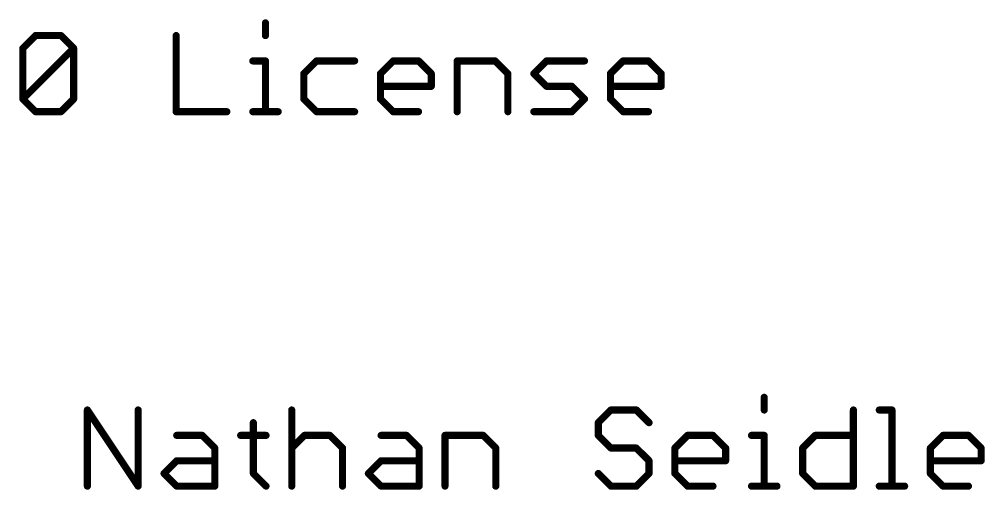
# Model space of a CAD drawing. Extents: x -12 to 102, y -12 to 69.
# Drawn here: x 81.54 to 102.17, y -11.81 to -1.76 of the extents above; entities that cross this region are included whole.
import ezdxf

# ---------------------------------------------------------------- set-up
doc = ezdxf.new("R2010")
doc.units = 0
doc.layers.add('51', color=53, linetype='CONTINUOUS')

msp = doc.modelspace()

# ---------------------------------------------------------------- linework, layer by layer
at = {"layer": '51', "const_width": 0.1524}
for points in [[(86.8003, -1.8356), (86.8003, -2.1068)], [(81.6176, -2.378), (81.8888, -2.1068)], [(81.8888, -2.1068), (82.4311, -2.1068)], [(82.4311, -2.1068), (82.7023, -2.378)], [(84.892, -2.1068), (84.892, -3.7338)], [(81.6176, -3.4626), (81.6176, -2.378)], [(81.6176, -3.4626), (82.7023, -2.378)], [(82.7023, -2.378), (82.7023, -3.4626)], [(86.5291, -2.6491), (86.8003, -2.6491)], [(86.8003, -2.6491), (86.8003, -3.7338)], [(87.8917, -2.6491), (87.6206, -2.9203)], [(88.7052, -2.6491), (87.8917, -2.6491)], [(89.2577, -2.9203), (89.5289, -2.6491)], [(89.5289, -2.6491), (90.0712, -2.6491)], [(90.0712, -2.6491), (90.3424, -2.9203)], [(90.8949, -3.7338), (90.8949, -2.6491)], [(90.8949, -2.6491), (91.7084, -2.6491)], [(91.7084, -2.6491), (91.9795, -2.9203)], [(92.532, -2.9203), (92.8032, -2.6491)], [(92.8032, -2.6491), (93.6167, -2.6491)], [(94.1692, -2.9203), (94.4403, -2.6491)], [(94.4403, -2.6491), (94.9827, -2.6491)], [(94.9827, -2.6491), (95.2538, -2.9203)], [(87.6206, -2.9203), (87.6206, -3.4626)], [(89.2577, -3.4626), (89.2577, -2.9203)], [(90.3424, -2.9203), (90.3424, -3.1915)], [(91.9795, -2.9203), (91.9795, -3.7338)], [(92.8032, -3.1915), (92.532, -2.9203)], [(94.1692, -3.4626), (94.1692, -2.9203)], [(95.2538, -2.9203), (95.2538, -3.1915)], [(90.3424, -3.1915), (89.2577, -3.1915)], [(93.3455, -3.1915), (92.8032, -3.1915)], [(93.6167, -3.4626), (93.3455, -3.1915)], [(95.2538, -3.1915), (94.1692, -3.1915)], [(81.8888, -3.7338), (81.6176, -3.4626)], [(82.7023, -3.4626), (82.4311, -3.7338)], [(87.6206, -3.4626), (87.8917, -3.7338)], [(89.5289, -3.7338), (89.2577, -3.4626)], [(93.3455, -3.7338), (93.6167, -3.4626)], [(94.4403, -3.7338), (94.1692, -3.4626)], [(82.4311, -3.7338), (81.8888, -3.7338)], [(84.892, -3.7338), (85.9766, -3.7338)], [(86.5291, -3.7338), (87.0714, -3.7338)], [(87.8917, -3.7338), (88.7052, -3.7338)], [(90.0712, -3.7338), (89.5289, -3.7338)], [(92.532, -3.7338), (93.3455, -3.7338)], [(94.9827, -3.7338), (94.4403, -3.7338)], [(97.4554, -9.8366), (97.4554, -10.1078)], [(82.9956, -11.7348), (82.9956, -10.1078)], [(82.9956, -10.1078), (84.0802, -11.7348)], [(84.0802, -11.7348), (84.0802, -10.1078)], [(87.3613, -10.1078), (87.3613, -11.7348)], [(94.1811, -10.1078), (93.9099, -10.379)], [(94.7234, -10.1078), (94.1811, -10.1078)], [(94.9946, -10.379), (94.7234, -10.1078)], [(99.3603, -10.1078), (99.3603, -11.7348)], [(99.9128, -10.1078), (100.184, -10.1078)], [(100.184, -10.1078), (100.184, -11.7348)], [(86.541, -10.379), (86.541, -11.4636)], [(93.9099, -10.379), (93.9099, -10.6501)], [(84.9039, -10.6501), (85.4462, -10.6501)], [(85.4462, -10.6501), (85.7174, -10.9213)], [(86.2699, -10.6501), (86.8122, -10.6501)], [(87.3613, -10.9213), (87.6325, -10.6501)], [(87.6325, -10.6501), (88.1748, -10.6501)], [(88.1748, -10.6501), (88.446, -10.9213)], [(89.2696, -10.6501), (89.812, -10.6501)], [(89.812, -10.6501), (90.0831, -10.9213)], [(90.6356, -11.7348), (90.6356, -10.6501)], [(90.6356, -10.6501), (91.4491, -10.6501)], [(91.4491, -10.6501), (91.7203, -10.9213)], [(93.9099, -10.6501), (94.1811, -10.9213)], [(95.5471, -10.9213), (95.8183, -10.6501)], [(95.8183, -10.6501), (96.3606, -10.6501)], [(96.3606, -10.6501), (96.6318, -10.9213)], [(97.1842, -10.6501), (97.4554, -10.6501)], [(97.4554, -10.6501), (97.4554, -11.7348)], [(98.2757, -10.9213), (98.5468, -10.6501)], [(98.5468, -10.6501), (99.3603, -10.6501)], [(101.0043, -10.9213), (101.2754, -10.6501)], [(101.2754, -10.6501), (101.8178, -10.6501)], [(101.8178, -10.6501), (102.0889, -10.9213)], [(85.7174, -10.9213), (85.7174, -11.7348)], [(88.446, -10.9213), (88.446, -11.7348)], [(90.0831, -10.9213), (90.0831, -11.7348)], [(91.7203, -10.9213), (91.7203, -11.7348)], [(94.1811, -10.9213), (94.7234, -10.9213)], [(94.7234, -10.9213), (94.9946, -11.1925)], [(95.5471, -11.4636), (95.5471, -10.9213)], [(96.6318, -10.9213), (96.6318, -11.1925)], [(98.2757, -11.4636), (98.2757, -10.9213)], [(101.0043, -11.4636), (101.0043, -10.9213)], [(102.0889, -10.9213), (102.0889, -11.1925)], [(84.6327, -11.4636), (84.9039, -11.1925)], [(84.9039, -11.1925), (85.7174, -11.1925)], [(88.9985, -11.4636), (89.2696, -11.1925)], [(89.2696, -11.1925), (90.0831, -11.1925)], [(94.9946, -11.1925), (94.9946, -11.4636)], [(96.6318, -11.1925), (95.5471, -11.1925)], [(102.0889, -11.1925), (101.0043, -11.1925)], [(84.9039, -11.7348), (84.6327, -11.4636)], [(86.541, -11.4636), (86.8122, -11.7348)], [(89.2696, -11.7348), (88.9985, -11.4636)], [(94.1811, -11.7348), (93.9099, -11.4636)], [(94.9946, -11.4636), (94.7234, -11.7348)], [(95.8183, -11.7348), (95.5471, -11.4636)], [(98.5468, -11.7348), (98.2757, -11.4636)], [(101.2754, -11.7348), (101.0043, -11.4636)], [(85.7174, -11.7348), (84.9039, -11.7348)], [(90.0831, -11.7348), (89.2696, -11.7348)], [(94.7234, -11.7348), (94.1811, -11.7348)], [(96.3606, -11.7348), (95.8183, -11.7348)], [(97.1842, -11.7348), (97.7266, -11.7348)], [(99.3603, -11.7348), (98.5468, -11.7348)], [(99.9128, -11.7348), (100.4552, -11.7348)], [(101.8178, -11.7348), (101.2754, -11.7348)]]:
    msp.add_lwpolyline(points, dxfattribs=at)
at = {"layer": '51', "const_width": 0.0762}
for points in [[(86.8384, -1.8356, 1), (86.7622, -1.8356)], [(81.8888, -2.0687, 1), (81.8888, -2.1449)], [(81.9158, -2.1338, 1), (81.8619, -2.0799)], [(82.4581, -2.0799, 1), (82.4042, -2.1338)], [(82.4311, -2.1449, 1), (82.4311, -2.0687)], [(84.9301, -2.1068, 1), (84.8539, -2.1068)], [(86.7622, -2.1068, 1), (86.8384, -2.1068)], [(81.6557, -2.378, 1), (81.5795, -2.378)], [(81.5907, -2.351, 1), (81.6446, -2.4049)], [(82.7404, -2.378, 1), (82.6642, -2.378)], [(82.7293, -2.4049, 1), (82.6754, -2.351)], [(82.6754, -2.4049, 1), (82.7292, -2.351)], [(86.5291, -2.611, 1), (86.5291, -2.6872)], [(86.8384, -2.6491, 1), (86.7622, -2.6491)], [(86.8003, -2.6872, 1), (86.8003, -2.611)], [(87.8917, -2.611, 1), (87.8917, -2.6872)], [(87.9187, -2.6761, 1), (87.8648, -2.6222)], [(88.7052, -2.6872, 1), (88.7052, -2.611)], [(89.5289, -2.611, 1), (89.5289, -2.6872)], [(89.5558, -2.6761, 1), (89.5019, -2.6222)], [(90.0981, -2.6222, 1), (90.0443, -2.6761)], [(90.0712, -2.6872, 1), (90.0712, -2.611)], [(90.933, -2.6491, 1), (90.8568, -2.6491)], [(90.8949, -2.611, 1), (90.8949, -2.6872)], [(91.7353, -2.6222, 1), (91.6814, -2.6761)], [(91.7084, -2.6872, 1), (91.7084, -2.611)], [(92.8032, -2.611, 1), (92.8032, -2.6872)], [(92.8301, -2.6761, 1), (92.7762, -2.6222)], [(93.6167, -2.6872, 1), (93.6167, -2.611)], [(94.4403, -2.611, 1), (94.4403, -2.6872)], [(94.4673, -2.6761, 1), (94.4134, -2.6222)], [(95.0096, -2.6222, 1), (94.9557, -2.6761)], [(94.9827, -2.6872, 1), (94.9827, -2.611)], [(87.6587, -2.9203, 1), (87.5825, -2.9203)], [(87.5936, -2.8934, 1), (87.6475, -2.9472)], [(89.2958, -2.9203, 1), (89.2196, -2.9203)], [(89.2308, -2.8934, 1), (89.2847, -2.9472)], [(90.3805, -2.9203, 1), (90.3043, -2.9203)], [(90.3154, -2.9472, 1), (90.3693, -2.8934)], [(92.0176, -2.9203, 1), (91.9414, -2.9203)], [(91.9526, -2.9472, 1), (92.0065, -2.8934)], [(92.559, -2.8934, 1), (92.5051, -2.9472)], [(92.5051, -2.8934, 1), (92.559, -2.9472)], [(94.2073, -2.9203, 1), (94.1311, -2.9203)], [(94.1422, -2.8934, 1), (94.1961, -2.9472)], [(95.2919, -2.9203, 1), (95.2157, -2.9203)], [(95.2269, -2.9472, 1), (95.2808, -2.8934)], [(89.2577, -3.1534, 1), (89.2577, -3.2296)], [(90.3043, -3.1915, 1), (90.3805, -3.1915)], [(90.3424, -3.2296, 1), (90.3424, -3.1534)], [(92.8032, -3.1534, 1), (92.8032, -3.2296)], [(92.7762, -3.2184, 1), (92.8301, -3.1645)], [(93.3725, -3.1645, 1), (93.3186, -3.2184)], [(93.3455, -3.2296, 1), (93.3455, -3.1534)], [(94.1692, -3.1534, 1), (94.1692, -3.2296)], [(95.2157, -3.1915, 1), (95.2919, -3.1915)], [(95.2538, -3.2296, 1), (95.2538, -3.1534)], [(81.6446, -3.4357, 1), (81.5907, -3.4896)], [(81.5907, -3.4357, 1), (81.6446, -3.4896)], [(81.5795, -3.4626, 1), (81.6557, -3.4626)], [(82.6642, -3.4626, 1), (82.7404, -3.4626)], [(82.7292, -3.4896, 1), (82.6754, -3.4357)], [(87.6475, -3.4357, 1), (87.5936, -3.4896)], [(87.5825, -3.4626, 1), (87.6587, -3.4626)], [(89.2847, -3.4357, 1), (89.2308, -3.4896)], [(89.2196, -3.4626, 1), (89.2958, -3.4626)], [(93.6436, -3.4896, 1), (93.5897, -3.4357)], [(93.5897, -3.4896, 1), (93.6436, -3.4357)], [(94.1961, -3.4357, 1), (94.1422, -3.4896)], [(94.1311, -3.4626, 1), (94.2073, -3.4626)], [(81.8888, -3.6957, 1), (81.8888, -3.7719)], [(81.8619, -3.7607, 1), (81.9158, -3.7069)], [(82.4042, -3.7069, 1), (82.4581, -3.7607)], [(82.4311, -3.7719, 1), (82.4311, -3.6957)], [(84.892, -3.6957, 1), (84.892, -3.7719)], [(84.8539, -3.7338, 1), (84.9301, -3.7338)], [(85.9766, -3.7719, 1), (85.9766, -3.6957)], [(86.5291, -3.6957, 1), (86.5291, -3.7719)], [(86.7622, -3.7338, 1), (86.8384, -3.7338)], [(87.0714, -3.7719, 1), (87.0714, -3.6957)], [(87.8917, -3.6957, 1), (87.8917, -3.7719)], [(87.8648, -3.7607, 1), (87.9187, -3.7069)], [(88.7052, -3.7719, 1), (88.7052, -3.6957)], [(89.5289, -3.6957, 1), (89.5289, -3.7719)], [(89.5019, -3.7607, 1), (89.5558, -3.7069)], [(90.0712, -3.7719, 1), (90.0712, -3.6957)], [(90.8568, -3.7338, 1), (90.933, -3.7338)], [(91.9414, -3.7338, 1), (92.0176, -3.7338)], [(92.532, -3.6957, 1), (92.532, -3.7719)], [(93.3186, -3.7069, 1), (93.3725, -3.7607)], [(93.3455, -3.7719, 1), (93.3455, -3.6957)], [(94.4403, -3.6957, 1), (94.4403, -3.7719)], [(94.4134, -3.7607, 1), (94.4673, -3.7069)], [(94.9827, -3.7719, 1), (94.9827, -3.6957)], [(97.4935, -9.8366, 1), (97.4173, -9.8366)], [(83.0337, -10.1078, 1), (82.9575, -10.1078)], [(83.0273, -10.0867, 1), (82.9639, -10.1289)], [(84.1183, -10.1078, 1), (84.0421, -10.1078)], [(87.3994, -10.1078, 1), (87.3232, -10.1078)], [(94.1811, -10.0697, 1), (94.1811, -10.1459)], [(94.208, -10.1348, 1), (94.1542, -10.0809)], [(94.7504, -10.0809, 1), (94.6965, -10.1348)], [(94.7234, -10.1459, 1), (94.7234, -10.0697)], [(97.4173, -10.1078, 1), (97.4935, -10.1078)], [(99.3984, -10.1078, 1), (99.3222, -10.1078)], [(99.9128, -10.0697, 1), (99.9128, -10.1459)], [(100.2221, -10.1078, 1), (100.1459, -10.1078)], [(100.184, -10.1459, 1), (100.184, -10.0697)], [(86.5791, -10.379, 1), (86.5029, -10.379)], [(93.948, -10.379, 1), (93.8718, -10.379)], [(93.883, -10.352, 1), (93.9369, -10.4059)], [(94.9677, -10.4059, 1), (95.0215, -10.352)], [(84.9039, -10.612, 1), (84.9039, -10.6882)], [(85.4732, -10.6232, 1), (85.4193, -10.6771)], [(85.4462, -10.6882, 1), (85.4462, -10.612)], [(86.2699, -10.612, 1), (86.2699, -10.6882)], [(86.8122, -10.6882, 1), (86.8122, -10.612)], [(87.6325, -10.612, 1), (87.6325, -10.6882)], [(87.6594, -10.6771, 1), (87.6055, -10.6232)], [(88.2017, -10.6232, 1), (88.1479, -10.6771)], [(88.1748, -10.6882, 1), (88.1748, -10.612)], [(89.2696, -10.612, 1), (89.2696, -10.6882)], [(89.8389, -10.6232, 1), (89.785, -10.6771)], [(89.812, -10.6882, 1), (89.812, -10.612)], [(90.6737, -10.6501, 1), (90.5975, -10.6501)], [(90.6356, -10.612, 1), (90.6356, -10.6882)], [(91.4761, -10.6232, 1), (91.4222, -10.6771)], [(91.4491, -10.6882, 1), (91.4491, -10.612)], [(93.9369, -10.6232, 1), (93.883, -10.6771)], [(93.8718, -10.6501, 1), (93.948, -10.6501)], [(95.8183, -10.612, 1), (95.8183, -10.6882)], [(95.8452, -10.6771, 1), (95.7913, -10.6232)], [(96.3875, -10.6232, 1), (96.3336, -10.6771)], [(96.3606, -10.6882, 1), (96.3606, -10.612)], [(97.1842, -10.612, 1), (97.1842, -10.6882)], [(97.4935, -10.6501, 1), (97.4173, -10.6501)], [(97.4554, -10.6882, 1), (97.4554, -10.612)], [(98.5468, -10.612, 1), (98.5468, -10.6882)], [(98.5738, -10.6771, 1), (98.5199, -10.6232)], [(99.3603, -10.6882, 1), (99.3603, -10.612)], [(101.2754, -10.612, 1), (101.2754, -10.6882)], [(101.3024, -10.6771, 1), (101.2485, -10.6232)], [(101.8447, -10.6232, 1), (101.7908, -10.6771)], [(101.8178, -10.6882, 1), (101.8178, -10.612)], [(85.7555, -10.9213, 1), (85.6793, -10.9213)], [(85.6904, -10.9482, 1), (85.7443, -10.8944)], [(87.3344, -10.8944, 1), (87.3883, -10.9482)], [(88.4841, -10.9213, 1), (88.4079, -10.9213)], [(88.419, -10.9482, 1), (88.4729, -10.8944)], [(90.1212, -10.9213, 1), (90.045, -10.9213)], [(90.0562, -10.9482, 1), (90.1101, -10.8944)], [(91.7584, -10.9213, 1), (91.6822, -10.9213)], [(91.6933, -10.9482, 1), (91.7472, -10.8944)], [(94.1811, -10.8832, 1), (94.1811, -10.9594)], [(94.1542, -10.9482, 1), (94.208, -10.8944)], [(94.7504, -10.8944, 1), (94.6965, -10.9482)], [(94.7234, -10.9594, 1), (94.7234, -10.8832)], [(95.5852, -10.9213, 1), (95.509, -10.9213)], [(95.5201, -10.8944, 1), (95.574, -10.9482)], [(96.6699, -10.9213, 1), (96.5937, -10.9213)], [(96.6048, -10.9482, 1), (96.6587, -10.8944)], [(98.3138, -10.9213, 1), (98.2376, -10.9213)], [(98.2487, -10.8944, 1), (98.3026, -10.9482)], [(101.0424, -10.9213, 1), (100.9662, -10.9213)], [(100.9773, -10.8944, 1), (101.0312, -10.9482)], [(102.127, -10.9213, 1), (102.0508, -10.9213)], [(102.062, -10.9482, 1), (102.1159, -10.8944)], [(84.9039, -11.1544, 1), (84.9039, -11.2306)], [(84.9308, -11.2194, 1), (84.8769, -11.1655)], [(85.7174, -11.2306, 1), (85.7174, -11.1544)], [(89.2696, -11.1544, 1), (89.2696, -11.2306)], [(89.2966, -11.2194, 1), (89.2427, -11.1655)], [(90.0831, -11.2306, 1), (90.0831, -11.1544)], [(95.0327, -11.1925, 1), (94.9565, -11.1925)], [(94.9677, -11.2194, 1), (95.0215, -11.1655)], [(95.5471, -11.1544, 1), (95.5471, -11.2306)], [(96.6318, -11.2306, 1), (96.6318, -11.1544)], [(101.0043, -11.1544, 1), (101.0043, -11.2306)], [(102.0889, -11.2306, 1), (102.0889, -11.1544)], [(96.5937, -11.1925, 1), (96.6699, -11.1925)], [(102.0508, -11.1925, 1), (102.127, -11.1925)], [(84.6597, -11.4367, 1), (84.6058, -11.4906)], [(84.6058, -11.4367, 1), (84.6597, -11.4906)], [(86.568, -11.4367, 1), (86.5141, -11.4906)], [(86.5029, -11.4636, 1), (86.5791, -11.4636)], [(89.0254, -11.4367, 1), (88.9715, -11.4906)], [(88.9715, -11.4367, 1), (89.0254, -11.4906)], [(93.9369, -11.4367, 1), (93.883, -11.4906)], [(94.9565, -11.4636, 1), (95.0327, -11.4636)], [(95.0215, -11.4906, 1), (94.9677, -11.4367)], [(95.574, -11.4367, 1), (95.5201, -11.4906)], [(95.509, -11.4636, 1), (95.5852, -11.4636)], [(98.3026, -11.4367, 1), (98.2487, -11.4906)], [(98.2376, -11.4636, 1), (98.3138, -11.4636)], [(101.0312, -11.4367, 1), (100.9773, -11.4906)], [(100.9662, -11.4636, 1), (101.0424, -11.4636)], [(82.9575, -11.7348, 1), (83.0337, -11.7348)], [(84.0421, -11.7348, 1), (84.1183, -11.7348)], [(84.0485, -11.7559, 1), (84.1119, -11.7137)], [(84.9039, -11.6967, 1), (84.9039, -11.7729)], [(84.8769, -11.7617, 1), (84.9308, -11.7079)], [(85.6793, -11.7348, 1), (85.7555, -11.7348)], [(85.7174, -11.7729, 1), (85.7174, -11.6967)], [(86.7853, -11.7617, 1), (86.8391, -11.7079)], [(87.3232, -11.7348, 1), (87.3994, -11.7348)], [(88.4079, -11.7348, 1), (88.4841, -11.7348)], [(89.2696, -11.6967, 1), (89.2696, -11.7729)], [(89.2427, -11.7617, 1), (89.2966, -11.7079)], [(90.045, -11.7348, 1), (90.1212, -11.7348)], [(90.0831, -11.7729, 1), (90.0831, -11.6967)], [(90.5975, -11.7348, 1), (90.6737, -11.7348)], [(91.6822, -11.7348, 1), (91.7584, -11.7348)], [(94.1811, -11.6967, 1), (94.1811, -11.7729)], [(94.1542, -11.7617, 1), (94.208, -11.7079)], [(94.6965, -11.7079, 1), (94.7504, -11.7617)], [(94.7234, -11.7729, 1), (94.7234, -11.6967)], [(95.8183, -11.6967, 1), (95.8183, -11.7729)], [(95.7913, -11.7617, 1), (95.8452, -11.7079)], [(96.3606, -11.7729, 1), (96.3606, -11.6967)], [(97.1842, -11.6967, 1), (97.1842, -11.7729)], [(97.4173, -11.7348, 1), (97.4935, -11.7348)], [(97.7266, -11.7729, 1), (97.7266, -11.6967)], [(98.5468, -11.6967, 1), (98.5468, -11.7729)], [(98.5199, -11.7617, 1), (98.5738, -11.7079)], [(99.3222, -11.7348, 1), (99.3984, -11.7348)], [(99.3603, -11.7729, 1), (99.3603, -11.6967)], [(99.9128, -11.6967, 1), (99.9128, -11.7729)], [(100.1459, -11.7348, 1), (100.2221, -11.7348)], [(100.4552, -11.7729, 1), (100.4552, -11.6967)], [(101.2754, -11.6967, 1), (101.2754, -11.7729)], [(101.2485, -11.7617, 1), (101.3024, -11.7079)], [(101.8178, -11.7729, 1), (101.8178, -11.6967)]]:
    msp.add_lwpolyline(points, format="xyb", dxfattribs=at)

doc.saveas('drawing.dxf')
